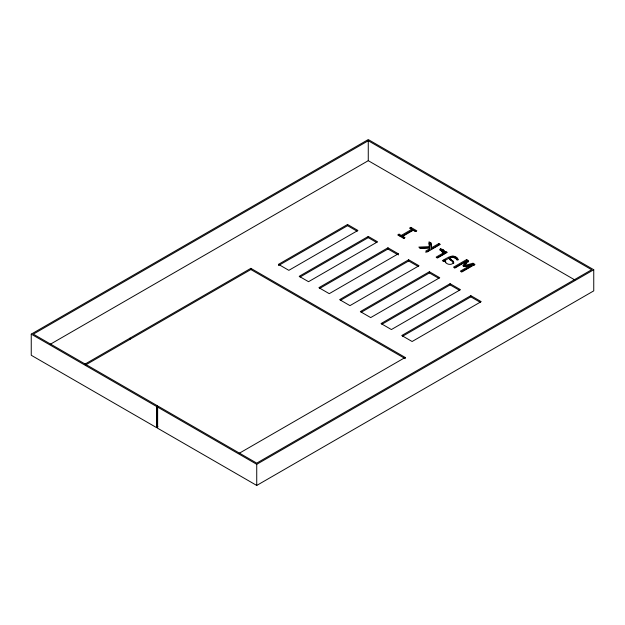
<?xml version="1.0" encoding="UTF-8"?>
<svg xmlns="http://www.w3.org/2000/svg" width="625" height="625" viewBox="0 0 625 625"><rect width="100%" height="100%" fill="white"/><g stroke="black" fill="none" stroke-linecap="round" stroke-linejoin="round"><path stroke-width="0.94" d="M442.414 253.5L436.148 257.117L437.594 257.945L447.273 252.359L445.836 251.523L445.836 252.719L443.875 253.852L443.797 250.242L440.438 248.711L439.625 249.852L442.586 251.5L442.414 254.695L436.93 257.859M442.414 254.695L442.586 251.5M445.516 260.719C444.68 264.953 453.414 265.844 453.586 261.781L449.734 258.375C452.125 256.523 455.672 257.477 457.047 260.102L458.469 259.727C454.508 252.711 447.117 257.922 442.336 260.688L443.781 261.523L445.516 260.719L445.398 262.766L445.516 261.914M443.875 253.852L444.211 252.938M463.406 266.242L466.242 262.703L466.242 261.508L462.836 265.758L464.281 266.586L471.641 264.625L471.641 265.82L461.195 271.844M474.312 265.203L472.992 264.445L464.828 266.625L464.828 265.43L468.617 260.719L466.641 259.578L453.523 267.148L454.992 268L466.242 261.508M158.094 426.766L156.594 427.633L31.25 355.266L31.25 334.133L368.266 139.555L593.75 269.734L593.75 290.867L256.734 485.445L157.289 428.031L157.289 406.898L158.32 406.297L256.734 463.117L591.68 269.734L368.266 140.75L33.32 334.133L157.633 405.898L157.633 425.836M50.195 344.328L368.266 160.688L574.82 279.938M84.727 364.266L250.859 268.344L405.211 357.453L405.211 358.648M85.562 364.977L250.859 269.539L404.367 358.164M278.484 264.352L347.547 224.484L357.906 230.461L288.844 270.336L278.484 264.352L278.484 265.555M279.328 265.062L347.547 225.68L357.109 231.203M368.266 236.445L299.203 276.32L308.531 281.695L377.586 241.828L368.266 236.445L368.266 237.641L300.047 277.023M399.062 234.172L399.062 235.367L401.242 236.625L411.695 230.586L411.695 229.391L401.242 235.43L399.062 234.172L397.734 234.938L403.695 238.375L405.023 237.609L402.766 236.305L402.766 237.5L404.266 238.375M402.766 236.305L413.219 230.273L415.477 231.578L416.805 230.805L410.844 227.367L409.516 228.133L411.695 229.391M398.305 253.789L387.945 247.805L318.891 287.68L329.25 293.664L398.305 253.789L398.305 254.984M319.727 288.391L387.945 249.008L397.508 254.523M408.664 259.773L339.609 299.641L349.969 305.625L419.023 265.75L408.664 259.773L408.664 260.969L340.445 300.352M31.25 334.133L156.594 406.5L157.633 405.898M419.766 248.25L429.5 247.859L429.5 246.664L418.789 247.094L420.695 248.195L429.617 247.789L429.75 248.805L425.75 251.109L427.203 251.953L440.312 244.383L438.867 243.547L431.344 247.883L431.344 249.078L438.867 244.742L438.867 243.547M425.75 252.312L429.75 250L429.75 248.805M443.875 252.656L445.836 251.523M443.578 260.188L443.578 261.383C447.5 258.922 453.172 254.867 457.32 259.383L457.32 258.18M453.656 262.305L453.656 263.5L452.828 261.852L449.734 259.57L450.203 258.102M429.383 271.734L360.328 311.602L370.688 317.586L439.742 277.711L429.383 271.734L429.383 272.93L361.164 312.312M454.344 267.875L466.641 260.773L468.617 261.914M471.641 264.625L460.391 271.117L461.859 271.961L474.977 264.391L472.992 263.25L464.828 265.43M450.102 283.695L381.039 323.562L391.398 329.547L460.461 289.672L450.102 283.695L450.102 284.891L381.883 324.273M470.82 295.656L401.758 335.523L412.117 341.508L481.18 301.633L470.82 295.656L470.82 296.852L402.602 336.234M239.141 453.336L405.211 357.453M157.289 406.898L256.734 464.313L593.75 269.734M469.797 266.312L471.641 265.82M444.187 250.938L444.187 252.133L443.055 250.852L440.438 249.906L440.438 248.711M416.062 231.57L410.844 228.562L410.844 227.367M431.344 247.883L430.891 242.898L429.039 241.828L429.5 246.664M431.344 249.078L430.891 244.094L429.039 243.031L429.5 247.859M368.266 237.641L376.812 242.578M408.664 260.969L418.227 266.484M429.383 272.93L438.945 278.445M450.102 284.891L459.664 290.406M470.82 296.852L480.383 302.375M442.586 252.695L442.242 250.984M472.992 263.25L472.992 264.445M466.641 259.578L466.641 260.773M455.805 257.016L455.805 258.211M454.141 256.305L454.141 257.5M453.586 261.781L453.586 262.977M453.297 256.133L453.297 257.328M452.828 260.656L452.828 261.852M452.445 256.086L452.445 257.281M451.594 256.164L451.594 257.359M451.234 259.383L451.234 260.586M450.734 256.359L450.734 257.555M449.734 258.375L449.734 259.57M448.992 257.125L448.992 258.32M444.828 259.531L444.828 260.727M443.797 250.242L443.797 251.437M443.055 249.656L443.055 250.852M442.727 252.102L442.664 253.953M441.852 249.102L441.852 250.297M441.695 250.563L441.695 251.766M430.891 242.898L430.891 244.094M401.242 235.43L401.242 236.625M387.945 247.805L387.945 249.008M368.266 140.75L368.266 160.688M347.547 224.484L347.547 225.68M256.734 464.313L256.734 485.445M250.859 268.344L250.859 269.539M156.594 406.5L156.594 427.633M130.008 338.117L130.008 339.312"/></g></svg>
